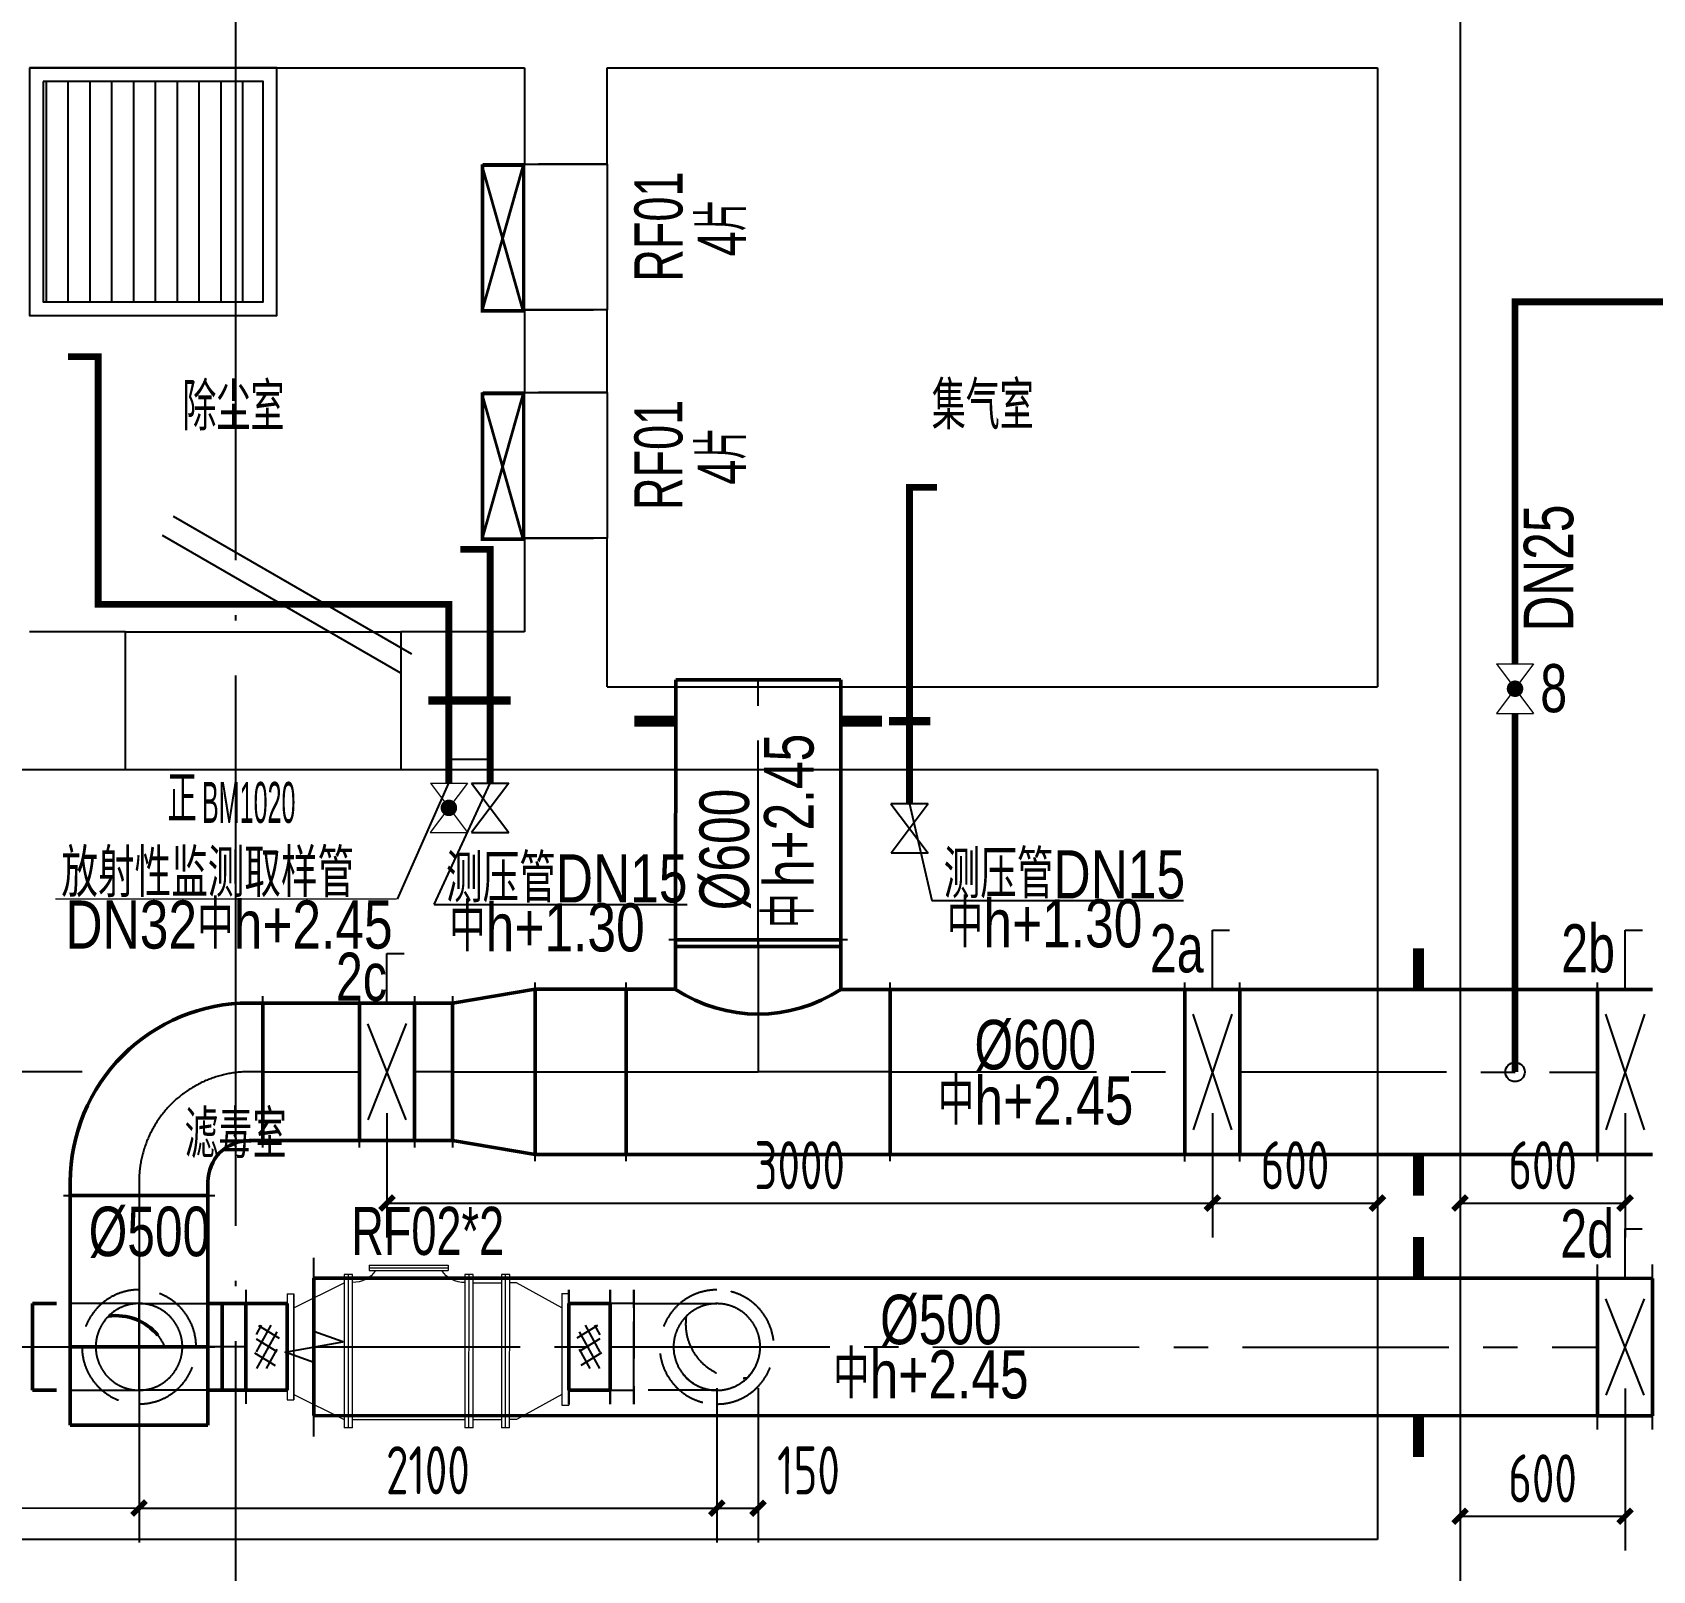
# Model space of a CAD drawing. Extents: x 49167 to 115333, y -222111 to -53947.
# Drawn here: x 74491 to 80380, y -165224 to -159632 of the extents above; entities that cross this region are included whole.
import ezdxf
from ezdxf.enums import TextEntityAlignment as Align

# ---------------------------------------------------------------- set-up
doc = ezdxf.new("R2010")
doc.units = 0
doc.header["$LTSCALE"] = 1000
doc.header["$MEASUREMENT"] = 0
for name, pattern in [('CENTER2', [1.125, 0.75, -0.125, 0.125, -0.125]), ('DASH', [0.35, 0.25, -0.1]), ('DOTE', [2.42, 2, -0.2, 0.02, -0.2])]:
    doc.linetypes.add(name, pattern=pattern)
for name, color, linetype in [('00外审修改', 6, 'Continuous'), ('02-TEXT_房间', 7, 'Continuous'), ('02-TEXT_门窗', 151, 'Continuous'), ('A-C_窗', 51, 'Continuous'), ('A-C_门', 150, 'Continuous'), ('A_AXIS-轴线', 1, 'DOTE'), ('A_STR-砼墙', 51, 'Continuous'), ('DIM_SYMB', 3, 'Continuous'), ('DUCT-排风标注', 3, 'Continuous'), ('DUCT-送风中心线', 5, 'CENTER2'), ('DUCT-送风标注', 3, 'Continuous'), ('DUCT-送风法兰', 2, 'Continuous'), ('DUCT-送风阀门', 7, 'Continuous'), ('Hvac-Hide', 8, 'DASH'), ('TH_DIM', 3, 'Continuous'), ('看线', 241, 'Continuous'), ('集水坑&', 6, 'Continuous')]:
    doc.layers.add(name, color=color, linetype=linetype)
for name, color, linetype, lineweight in [('ACS_COM', 7, 'Continuous', 15), ('ACS_KT_FM', 3, 'Continuous', 15), ('ACS_SFG_BZ', 3, 'Continuous', 15), ('ACS_增压管', 1, 'Continuous', 15), ('DUCT-送风管', 4, 'Continuous', 50), ('DUCT-送风管端线', 2, 'Continuous', 50)]:
    doc.layers.add(name, color=color, linetype=linetype, lineweight=lineweight)
doc.styles.add('_TCH_DIM_T3', font='ROS1', dxfattribs={"width": 0.8, "bigfont": 'JD'})
doc.styles.add('_TCH_SPACE', font='ros.shx', dxfattribs={"width": 0.75, "height": 5, "bigfont": 'jd.shx'})
doc.styles.add('_TCH_WINDOW', font='ros.shx', dxfattribs={"width": 0.65, "height": 3.5, "bigfont": 'jd.shx'})
doc.styles.add('HZF', font='ros.shx', dxfattribs={"width": 0.75, "bigfont": 'jd.shx'})
doc.dimstyles.new('_TCH_ARCH&&50', dxfattribs={"dimtxt": 175, "dimasz": 50, "dimexe": 125, "dimexo": 150, "dimgap": 50, "dimtad": 1, "dimdec": 0, "dimzin": 0, "dimdsep": 46, "dimtxsty": '_TCH_DIM_T3', "dimblk": 'ARCHTICK', "dimcen": 0.09, "dimazin": 2, "dimtfac": 1, "dimtdec": 0, "dimtix": 1, "dimtmove": 2, "dimatfit": 3, "dimfxl": 0, "dimtolj": 1, "dimtzin": 0, "dimarcsym": 0})

# ---------------------------------------------------------------- blocks, each defined once
blk = doc.blocks.new('magy')
blk.add_lwpolyline([(0, 265), (300, 265), (300, -265), (0, -265)], close=True)
at = {"const_width": 10}
blk.add_lwpolyline([(455, 270), (455, -260), (305, -260), (305, 270)], close=True, dxfattribs=at)
for points in [[(305, 270), (455, -260)], [(455, 270), (305, -260)]]:
    blk.add_lwpolyline(points, dxfattribs=at)
blk = doc.blocks.new('A$C51037562')
at = {"layer": '集水坑&'}
h = blk.add_hatch(dxfattribs=at)
h.set_pattern_fill('ANSI31', color=256, scale=50, angle=135)
h.set_pattern_definition([(180, (-432649.534, -553252.195), (-7e-15, -79.375), [])])
h.paths.add_polyline_path([(-850, 850), (-50, 850), (-50, 50), (-850, 50)])
for points in [[(-900, 900), (0, 900), (0, 0), (-900, 0)], [(-850, 850), (-50, 850), (-50, 50), (-850, 50)]]:
    blk.add_lwpolyline(points, close=True, dxfattribs=at)
blk = doc.blocks.new('$DorLib2D$00000179')
at = {"color": 0}
for p, q in [((-0.54, 0.1693), (0.326, 0.6693)), ((-0.5, 0.1), (0.366, 0.6))]:
    blk.add_line(p, q, dxfattribs=at)
blk = doc.blocks.new('7#')
at = {"layer": 'A-C_窗', "linetype": 'DASH'}
for p, q in [((9350, -3250), (9050, -3250)), ((9050, -3780), (9350, -3780)), ((9350, -4080), (9050, -4080)), ((9050, -4610), (9350, -4610))]:
    blk.add_line(p, q, dxfattribs=at)
at = {"layer": 'A-C_门'}
for p, q in [((7600, -4950), (8600, -4950)), ((7600, -5450), (8600, -5450))]:
    blk.add_line(p, q, dxfattribs=at)
at = {"layer": 'A_AXIS-轴线'}
blk.add_line((8000, -11949.3), (8000, 162.4), dxfattribs=at)
at = {"layer": 'A_STR-砼墙'}
for p, q in [((12450, -2600), (12450, -5300)), ((7250, -2900), (8200, -2900)), ((8200, -2900), (9050, -2900)), ((9050, -2900), (9050, -3250)), ((9350, -3250), (9350, -2900)), ((9350, -2900), (12150, -2900)), ((12150, -2900), (12150, -5150)), ((9050, -3250), (9350, -3250)), ((9350, -3780), (9050, -3780)), ((9050, -3780), (9050, -4080)), ((9350, -4080), (9350, -3780)), ((9050, -4080), (9350, -4080)), ((9350, -4610), (9050, -4610)), ((9050, -4610), (9050, -4950)), ((9350, -5150), (9350, -4610)), ((7600, -4950), (7250, -4950)), ((7600, -5450), (7600, -4950)), ((9050, -4950), (8600, -4950)), ((8600, -4950), (8600, -5450)), ((9350, -5150), (12150, -5150)), ((12450, -5300), (12450, -8550)), ((7100, -5450), (7600, -5450)), ((8600, -5450), (9200, -5450)), ((9200, -5450), (12150, -5450)), ((12150, -5450), (12150, -8250)), ((12150, -8250), (5150, -8250))]:
    blk.add_line(p, q, dxfattribs=at)
at = {"layer": 'A-C_门', "rotation": 179.9998911666796}
for p in [(9350, -3515), (9350, -4345)]:
    blk.add_blockref('magy', p, dxfattribs=at)
at = {"layer": 'A-C_门', "xscale": -1000, "yscale": 1000, "zscale": 500, "rotation": 359.9998911672722}
blk.add_blockref('$DorLib2D$00000179', (8100, -5200), dxfattribs=at)
at = {"layer": '集水坑&', "xscale": -1, "rotation": 90.00009958217498}
blk.add_blockref('A$C51037562', (8150, -3800), dxfattribs=at)
at = {"layer": '02-TEXT_房间', "style": '_TCH_SPACE', "width": 0.75}
for s, p in [('除尘室', (7806.2, -4218.4)), ('集气室', (10529.7, -4214))]:
    blk.add_text(s, height=173.64, rotation=359.99989, dxfattribs=at).set_placement(p)
at = {"layer": '02-TEXT_房间', "color": 6, "style": '_TCH_SPACE', "width": 0.75}
blk.add_text('滤毒室', height=173.64, rotation=359.99988, dxfattribs=at).set_placement((7813.8, -6863.4, 0))
blk.add_text('滤毒室', height=173.64, rotation=359.99988, dxfattribs=at).set_placement((7813.8, -6863.4, 0))
at = {"layer": '02-TEXT_门窗', "style": '_TCH_WINDOW'}
for s, height, width, p in [('正', 173.6, 0.65, (7751.4, -5644.6)), ('BM1020', 148.75, 0.458824, (7877.4, -5644.6))]:
    blk.add_text(s, height=height, rotation=359.99989, dxfattribs=dict(at, width=width)).set_placement(p)
blk = doc.blocks.new('RFP-500')
at = {"layer": 'ACS_COM'}
for p, q in [((215, 474.8), (245, 474.8)), ((215, -82.2), (215, 474.8)), ((230, -82.2), (230, 474.8)), ((245, 474.8), (245, -82.2)), ((347.8, 474.8), (377.8, 474.8)), ((347.8, -82.2), (347.8, 474.8)), ((362.8, -82.2), (362.8, 474.8)), ((377.8, 474.8), (377.8, -82.2)), ((725.5, 509), (438.4, 509)), ((438.4, 509), (438.4, 489)), ((725.5, 499), (438.4, 499)), ((725.5, 489), (438.4, 489)), ((725.5, 509), (725.5, 489)), ((786.1, 474.8), (816.1, 474.8)), ((786.1, -82.2), (786.1, 474.8)), ((801.1, -82.2), (801.1, 474.8)), ((816.1, 474.8), (816.1, -82.2)), ((25, 353.8), (190, 444.8)), ((190, 444.8), (215, 444.8)), ((347.8, 444.8), (245, 444.8)), ((999, 353.8), (816.1, 444.8)), ((0, 405.6), (0, 0)), ((25, 405.6), (0, 405.6)), ((25, 405.6), (25, 0)), ((999, 19.4), (999, 403.8)), ((999, 403.8), (999, 19.4)), ((1024, 403.8), (999, 403.8)), ((1024, 403.8), (1024, 19.4)), ((25, 0), (0, 0)), ((25, 38.8), (190, -52.2)), ((999, 38.8), (816.1, -52.2)), ((1024, 19.4), (999, 19.4)), ((190, -52.2), (215, -52.2)), ((347.8, -52.2), (245, -52.2)), ((786.1, -52.2), (377.8, -52.2)), ((215, -82.2), (245, -82.2)), ((347.8, -82.2), (377.8, -82.2)), ((786.1, -82.2), (816.1, -82.2))]:
    blk.add_line(p, q, dxfattribs=at)
for centre, start, end in [((381.4, 541.3), 267.84728, 326.80427), ((782.5, 541.3), 213.19573, 272.15272)]:
    blk.add_arc(centre, 95.5, start, end, dxfattribs=at)
blk = doc.blocks.new('H-PICPNT-5')
for p, q in [((-1.5, -1.125), (1.5, 1.125)), ((-1.5, 1.125), (1.5, -1.125)), ((-1.5, -1.125), (-1.5, 1.125)), ((1.5, -1.125), (1.5, 1.125))]:
    blk.add_line(p, q)
at = {"const_width": 0.5}
for points in [[(-0.25, 0, -1), (0.25, 0, -0.145221)], [(-0.25, 0, 1), (0.25, 0, 0.145221)]]:
    blk.add_lwpolyline(points, format="xyb", dxfattribs=at)
blk = doc.blocks.new('_ArchTick')
at = {"color": 0, "linetype": 'ByBlock', "const_width": 0.4}
blk.add_lwpolyline([(-0.5, -0.5), (0.5, 0.5)], dxfattribs=at)
blk = doc.blocks.new('*D133')
at = {"layer": 'Defpoints', "color": 0}
for p in [(79679.6, -164411.2), (80279.5, -164411.2), (80279.5, -165025.9)]:
    blk.add_point(p, dxfattribs=at)
at = {"layer": 'TH_DIM', "color": 0, "lineweight": -2}
for p, q in [((79679.6, -164561.2), (79679.6, -165150.9)), ((80279.5, -164561.2), (80279.5, -165150.9)), ((79679.6, -165025.9), (80279.5, -165025.9))]:
    blk.add_line(p, q, dxfattribs=at)
at = {"layer": 'TH_DIM', "color": 0, "lineweight": -2, "xscale": 50, "yscale": 50, "zscale": 50}
for p, rotation in [((79679.6, -165025.9), 179.9998915444375), ((80279.5, -165025.9), 359.9998915444375)]:
    blk.add_blockref('_ArchTick', p, dxfattribs=dict(at, rotation=rotation))
at = {"layer": 'TH_DIM', "color": 0, "insert": (79979.5, -164888.4), "char_height": 175, "attachment_point": 5, "rotation": 359.99989, "style": '_TCH_DIM_T3'}
blk.add_mtext('\\A1;600', dxfattribs=at)
blk = doc.blocks.new('*D134')
at = {"layer": 'Defpoints', "color": 0}
for p in [(78779.7, -163411.2), (79379.6, -163411.2), (79379.6, -163887.5)]:
    blk.add_point(p, dxfattribs=at)
at = {"layer": 'TH_DIM', "color": 0, "lineweight": -2}
for p, q in [((78779.7, -163561.2), (78779.7, -164012.4)), ((79379.6, -163561.2), (79379.6, -164012.5)), ((78779.7, -163887.4), (79379.6, -163887.5))]:
    blk.add_line(p, q, dxfattribs=at)
at = {"layer": 'TH_DIM', "color": 0, "lineweight": -2, "xscale": 50, "yscale": 50, "zscale": 50}
for p, rotation in [((78779.7, -163887.4), 179.9998915444384), ((79379.6, -163887.5), 359.9998915444384)]:
    blk.add_blockref('_ArchTick', p, dxfattribs=dict(at, rotation=rotation))
at = {"layer": 'TH_DIM', "color": 0, "insert": (79079.7, -163749.9), "char_height": 175, "attachment_point": 5, "rotation": 359.99989, "style": '_TCH_DIM_T3'}
blk.add_mtext('\\A1;600', dxfattribs=at)
blk = doc.blocks.new('*D135')
at = {"layer": 'Defpoints', "color": 0}
for p in [(75779.5, -163411.2), (78779.7, -163411.2), (78779.7, -163887.4)]:
    blk.add_point(p, dxfattribs=at)
at = {"layer": 'TH_DIM', "color": 0, "lineweight": -2}
for p, q in [((75779.5, -163561.2), (75779.5, -164012.4)), ((78779.7, -163561.2), (78779.7, -164012.4)), ((75779.5, -163887.4), (78779.7, -163887.4))]:
    blk.add_line(p, q, dxfattribs=at)
at = {"layer": 'TH_DIM', "color": 0, "lineweight": -2, "xscale": 50, "yscale": 50, "zscale": 50}
for p, rotation in [((75779.5, -163887.4), 179.9998915444382), ((78779.7, -163887.4), 359.9998915444381)]:
    blk.add_blockref('_ArchTick', p, dxfattribs=dict(at, rotation=rotation))
at = {"layer": 'TH_DIM', "color": 0, "insert": (77279.6, -163749.9), "char_height": 175, "attachment_point": 5, "rotation": 359.99989, "style": '_TCH_DIM_T3'}
blk.add_mtext('\\A1;3000', dxfattribs=at)
blk = doc.blocks.new('*D136')
at = {"layer": 'Defpoints', "color": 0}
for p in [(79679.6, -163411.2), (80279.7, -163411.2), (80279.7, -163887.5)]:
    blk.add_point(p, dxfattribs=at)
at = {"layer": 'TH_DIM', "color": 0, "lineweight": -2}
for p, q in [((79679.6, -163561.2), (79679.6, -164012.5)), ((80279.7, -163561.2), (80279.7, -164012.5)), ((79679.6, -163887.5), (80279.7, -163887.5))]:
    blk.add_line(p, q, dxfattribs=at)
at = {"layer": 'TH_DIM', "color": 0, "lineweight": -2, "xscale": 50, "yscale": 50, "zscale": 50}
for p, rotation in [((79679.6, -163887.5), 179.9998915444381), ((80279.7, -163887.5), 359.9998915444381)]:
    blk.add_blockref('_ArchTick', p, dxfattribs=dict(at, rotation=rotation))
at = {"layer": 'TH_DIM', "color": 0, "insert": (79979.7, -163750), "char_height": 175, "attachment_point": 5, "rotation": 359.99989, "style": '_TCH_DIM_T3'}
blk.add_mtext('\\A1;600', dxfattribs=at)
blk = doc.blocks.new('*D208')
at = {"layer": 'Defpoints', "color": 0}
for p in [(74402.1, -164410.9), (74822, -164411), (74821.9, -165111)]:
    blk.add_point(p, dxfattribs=at)
at = {"layer": 'TH_DIM', "color": 0, "lineweight": -2}
for p, q in [((74672, -164410.9), (74277.1, -164410.9)), ((74402, -165110.9), (74402.1, -164410.9)), ((74671.9, -165111), (74277, -165110.9))]:
    blk.add_line(p, q, dxfattribs=at)
at = {"layer": 'TH_DIM', "color": 0, "lineweight": -2, "xscale": 50, "yscale": 50, "zscale": 50}
for p, rotation in [((74402.1, -164410.9), 89.98931272833055), ((74402, -165110.9), 269.9893127283306)]:
    blk.add_blockref('_ArchTick', p, dxfattribs=dict(at, rotation=rotation))
at = {"layer": 'TH_DIM', "color": 0, "insert": (74264.6, -164760.9), "char_height": 175, "attachment_point": 5, "rotation": 89.98931, "style": '_TCH_DIM_T3'}
blk.add_mtext('\\A1;700', dxfattribs=at)
blk = doc.blocks.new('*D209')
at = {"layer": 'Defpoints', "color": 0}
for p in [(74402.3, -163410.7), (74822.2, -163410.8), (74822, -164411)]:
    blk.add_point(p, dxfattribs=at)
at = {"layer": 'TH_DIM', "color": 0, "lineweight": -2}
for p, q in [((74672.2, -163410.8), (74277.3, -163410.7)), ((74402.1, -164410.9), (74402.3, -163410.7)), ((74672, -164410.9), (74277.1, -164410.9))]:
    blk.add_line(p, q, dxfattribs=at)
at = {"layer": 'TH_DIM', "color": 0, "lineweight": -2, "xscale": 50, "yscale": 50, "zscale": 50}
for p, rotation in [((74402.3, -163410.7), 89.98931272833063), ((74402.1, -164410.9), 269.9893127283306)]:
    blk.add_blockref('_ArchTick', p, dxfattribs=dict(at, rotation=rotation))
at = {"layer": 'TH_DIM', "color": 0, "insert": (74264.7, -163910.8), "char_height": 175, "attachment_point": 5, "rotation": 89.98931, "style": '_TCH_DIM_T3'}
blk.add_mtext('\\A1;1000', dxfattribs=at)
blk = doc.blocks.new('*D211')
at = {"layer": 'Defpoints', "color": 0}
for p in [(72778.5, -164409.8), (74878.5, -164410.3), (74878.3, -164996.1)]:
    blk.add_point(p, dxfattribs=at)
at = {"layer": 'TH_DIM', "color": 0, "lineweight": -2}
for p, q in [((72778.4, -164559.8), (72778.3, -165120.6)), ((74878.4, -164560.3), (74878.3, -165121.1)), ((72778.3, -164995.6), (74878.3, -164996.1))]:
    blk.add_line(p, q, dxfattribs=at)
at = {"layer": 'TH_DIM', "color": 0, "lineweight": -2, "xscale": 50, "yscale": 50, "zscale": 50}
for p, rotation in [((72778.3, -164995.6), 179.9865677283736), ((74878.3, -164996.1), 359.9865677283736)]:
    blk.add_blockref('_ArchTick', p, dxfattribs=dict(at, rotation=rotation))
at = {"layer": 'TH_DIM', "color": 0, "insert": (73828.4, -164858.3), "char_height": 175, "attachment_point": 5, "rotation": 359.98657, "style": '_TCH_DIM_T3'}
blk.add_mtext('\\A1;2100', dxfattribs=at)
blk = doc.blocks.new('*D212')
at = {"layer": 'Defpoints', "color": 0}
for p in [(74878.5, -164410.3), (76978.5, -164410.8), (76978.3, -164996.6)]:
    blk.add_point(p, dxfattribs=at)
at = {"layer": 'TH_DIM', "color": 0, "lineweight": -2}
for p, q in [((74878.4, -164560.3), (74878.3, -165121.1)), ((76978.4, -164560.8), (76978.3, -165121.6)), ((74878.3, -164996.1), (76978.3, -164996.6))]:
    blk.add_line(p, q, dxfattribs=at)
at = {"layer": 'TH_DIM', "color": 0, "lineweight": -2, "xscale": 50, "yscale": 50, "zscale": 50}
for p, rotation in [((74878.3, -164996.1), 179.9865677283745), ((76978.3, -164996.6), 359.9865677283744)]:
    blk.add_blockref('_ArchTick', p, dxfattribs=dict(at, rotation=rotation))
at = {"layer": 'TH_DIM', "color": 0, "insert": (75928.4, -164858.8), "char_height": 175, "attachment_point": 5, "rotation": 359.98657, "style": '_TCH_DIM_T3'}
blk.add_mtext('\\A1;2100', dxfattribs=at)
blk = doc.blocks.new('*D213')
at = {"layer": 'Defpoints', "color": 0}
for p in [(76978.5, -164410.8), (77128.4, -164410.8), (77128.3, -164996.6)]:
    blk.add_point(p, dxfattribs=at)
at = {"layer": 'TH_DIM', "color": 0, "lineweight": -2}
for p, q in [((76978.4, -164560.8), (76978.3, -165121.6)), ((77128.4, -164560.8), (77128.2, -165121.6)), ((76978.3, -164996.6), (77128.3, -164996.6))]:
    blk.add_line(p, q, dxfattribs=at)
at = {"layer": 'TH_DIM', "color": 0, "lineweight": -2, "xscale": 50, "yscale": 50, "zscale": 50}
for p, rotation in [((76978.3, -164996.6), 179.9865677283712), ((77128.3, -164996.6), 359.9865677283712)]:
    blk.add_blockref('_ArchTick', p, dxfattribs=dict(at, rotation=rotation))
at = {"layer": 'TH_DIM', "color": 0, "insert": (77311.6, -164859.1), "char_height": 175, "attachment_point": 5, "rotation": 359.98657, "style": '_TCH_DIM_T3'}
blk.add_mtext('\\A1;150', dxfattribs=at)

msp = doc.modelspace()

# ---------------------------------------------------------------- linework, layer by layer
for p, q in [((76222.1, -162360.9), (76087, -162540.8)), ((76087.1, -162360.8), (76222, -162540.9)), ((76087.1, -162360.8), (76222.1, -162360.9)), ((77746.4, -162435.7, 2500), (77611.4, -162435.8, 2500)), ((77611.4, -162435.8, 2500), (77746.5, -162615.7, 2500)), ((77746.4, -162435.7, 2500), (77611.5, -162615.8, 2500)), ((76087, -162540.8), (76222, -162540.9)), ((77746.5, -162615.7, 2500), (77611.5, -162615.8, 2500))]:
    msp.add_line(p, q)
for points in [[(76279.2, -160640.4), (76279.3, -160110.4), (76129.3, -160110.4), (76129.2, -160640.4)], [(76279, -161470.4), (76279.1, -160940.4), (76129.1, -160940.4), (76129, -161470.4)]]:
    msp.add_lwpolyline(points, close=True)
at = {"const_width": 40}
for points, elevation in [([(76828.9, -162135.5), (76678.9, -162135.5)], 2500), ([(77428.9, -162135.6), (77578.9, -162135.7)], 2500), ([(79528.6, -163711), (79528.6, -163861)], 3500), ([(79528.5, -164161), (79528.5, -164011)], 3000), ([(79528.4, -164661), (79528.4, -164811)], 6500)]:
    msp.add_lwpolyline(points, dxfattribs=dict(at, elevation=elevation))
msp.add_lwpolyline([(79528.7, -163111), (79528.7, -162961)], dxfattribs=at)
msp.add_circle((79879.6, -163411.1, 2500), 35)
at = {"layer": '00外审修改'}
msp.add_line((76004.6, -162273.4), (76154.6, -162273.4), dxfattribs=at)
at = {"layer": 'ACS_COM', "const_width": 30}
for points in [[(75929.6, -162060.9), (76079.6, -162060.9)], [(76079.6, -162060.9), (76229.6, -162060.9)]]:
    msp.add_lwpolyline(points, dxfattribs=at)
at = {"layer": 'ACS_COM', "const_width": 30, "elevation": 2500}
msp.add_lwpolyline([(77603.9, -162135.7), (77753.9, -162135.7)], dxfattribs=at)
at = {"layer": 'ACS_SFG_BZ'}
msp.add_line((75814.5, -162782.6), (74574.4, -162782.6), dxfattribs=at)
at = {"layer": 'ACS_增压管', "const_width": 25, "elevation": 2500}
for points in [[(79879.6, -161927.7), (79879.6, -160610.9), (84229.7, -160610.9), (84229.7, -157360.9), (87979.7, -157360.9), (87979.7, -157884.9)], [(77778.6, -161285.7), (77678.9, -161285.7), (77678.9, -162435.7)], [(79879.6, -163411.1), (79879.6, -162107.7)]]:
    msp.add_lwpolyline(points, dxfattribs=at)
at = {"layer": 'ACS_增压管', "const_width": 25}
for points in [[(74620.2, -160810.7), (74729.6, -160810.7), (74729.6, -161710.9), (76004.6, -161710.9), (76004.6, -162360.9)], [(76045.6, -161510.9), (76154.6, -161510.9), (76154.6, -162360.9)]]:
    msp.add_lwpolyline(points, dxfattribs=at)
at = {"layer": 'DIM_SYMB'}
msp.add_lwpolyline([(75514, -164736.2), (75514, -164467.5), (75409, -164429.3), (75619, -164392.3), (75514, -164355), (75514.1, -164086.2)], dxfattribs=at)
at = {"layer": 'DUCT-排风标注'}
msp.add_line((77759.4, -162787, 2500), (78675.1, -162787, 2500), dxfattribs=at)
at = {"layer": 'DUCT-送风中心线'}
for p, q in [((77128.7, -162955.4), (77128.9, -161985.6)), ((77128.7, -162930.6), (77128.7, -163410.6)), ((75328.7, -163410.3), (75278.7, -163410.2)), ((75328.9, -163410.3), (75679.3, -163410.3)), ((76017.8, -163410.4), (75879.7, -163410.3)), ((76018, -163410.4), (76318, -163410.4)), ((76318.2, -163410.4), (76648.5, -163410.5)), ((76648.7, -163410.5), (77128.7, -163410.6)), ((77608.7, -163410.7), (77128.7, -163410.6)), ((77608.9, -163410.7), (78679.5, -163410.9)), ((78879.9, -163410.9), (80179.5, -163411.1)), ((74878.6, -163810.2), (74878.6, -163860.2)), ((74878.6, -163860.4), (74878.5, -164410.1)), ((74490.9, -164410.1), (74621, -164410.1)), ((74878.5, -164410.3), (74878.4, -164695)), ((75180.5, -164410.2), (75086, -164410.2)), ((75266.1, -164410.2), (75180.7, -164410.2)), ((75514, -164410.3), (80179.3, -164411.1))]:
    msp.add_line(p, q, dxfattribs=at)
msp.add_arc((75278.6, -163810.2), 400, 89.98929, 179.98929, dxfattribs=at)
at = {"layer": 'DUCT-送风标注'}
for p, q in [((75817.7, -162782.6), (76004.8, -162360.9)), ((75950.6, -162801.8), (76154.8, -162360.9)), ((77678.9, -162435.7, 2500), (77759.4, -162787, 2500)), ((75950.6, -162801.8), (76870.3, -162801.8))]:
    msp.add_line(p, q, dxfattribs=at)
at = {"layer": 'DUCT-送风法兰'}
for p, q in [((77453.7, -162930.5), (76803.7, -162930.4)), ((76318, -163735.4), (76318.1, -163085.4)), ((76648.5, -163735.5), (76648.6, -163085.5)), ((77608.7, -163735.7), (77608.8, -163085.7)), ((78679.5, -163735.9), (78679.6, -163085.9)), ((78879.7, -163735.9), (78879.8, -163085.9)), ((80179.5, -163736.1), (80179.6, -163086.1)), ((75328.7, -163685.3), (75328.8, -163135.3)), ((75679.4, -163685.3), (75679.5, -163135.3)), ((75879.7, -163135.3), (75879.6, -163685.3)), ((76017.9, -163135.4), (76017.8, -163685.4)), ((74603.6, -163860.2), (75153.6, -163860.3)), ((80179.3, -164711.1), (80179.4, -164111.1)), ((80379.5, -164711.2), (80379.6, -164111.2)), ((75266.2, -164202.7), (75266.2, -164617.7)), ((74603.5, -164410.1), (75153.5, -164410.2)), ((74603.5, -164410.1), (75153.5, -164410.2))]:
    msp.add_line(p, q, dxfattribs=at)
for start, end in [(179.96164, 180.01687), (359.96172, 0.01695)]:
    msp.add_arc((74878.5, -164410.2), 207.5, start, end, dxfattribs=at)
at = {"layer": 'DUCT-送风管'}
for p, q in [((76828.9, -161985.5), (76828.7, -162955.3)), ((77428.9, -161985.6), (76828.9, -161985.5)), ((77428.7, -162955.4), (77428.9, -161985.6)), ((76828.7, -162930.5), (76828.7, -163110.5)), ((77428.7, -163110.6), (77428.7, -162930.6)), ((76828.7, -162955.3), (77428.7, -162955.4)), ((76018, -163160.4), (76318, -163110.4)), ((76648.5, -163110.5), (76318.2, -163110.4)), ((76648.7, -163110.5), (76828.7, -163110.5)), ((77428.7, -163110.6), (77608.7, -163110.7)), ((78679.5, -163110.9), (77608.9, -163110.7)), ((78679.7, -163110.9), (78879.7, -163110.9)), ((80179.5, -163111.1), (78879.9, -163110.9)), ((80179.7, -163111.1), (80379.7, -163111.2)), ((75328.7, -163160.3), (75278.7, -163160.2)), ((75679.4, -163160.3), (75328.9, -163160.3)), ((75679.6, -163160.3), (75879.6, -163160.3)), ((76017.8, -163160.4), (75879.8, -163160.3)), ((75278.6, -163660.2), (75328.6, -163660.3)), ((75328.8, -163660.3), (75679.3, -163660.3)), ((75879.5, -163660.3), (75679.5, -163660.3)), ((75879.7, -163660.3), (76017.7, -163660.4)), ((76017.9, -163660.4), (76317.9, -163710.4)), ((76318.1, -163710.4), (76648.4, -163710.5)), ((77608.6, -163710.7), (76648.6, -163710.5)), ((77608.8, -163710.7), (78679.4, -163710.9)), ((78879.6, -163710.9), (78679.6, -163710.9)), ((78879.8, -163710.9), (80179.4, -163711.1)), ((80379.6, -163711.2), (80179.6, -163711.1)), ((74628.6, -163810.1), (74628.6, -163860.1)), ((75128.6, -163860.2), (75128.6, -163810.2)), ((74628.6, -163860.3), (74628.5, -164410)), ((75128.5, -164410.1), (75128.6, -163860.4)), ((75514.1, -164160.3), (75514, -164660.3)), ((80179.3, -164161.1), (75514.1, -164160.3)), ((80179.5, -164161.1), (80379.5, -164161.2)), ((74578.5, -164252.6), (74490.9, -164252.6)), ((75180.5, -164252.7), (75128.5, -164252.7)), ((75180.7, -164252.7), (75180.6, -164567.7)), ((75266.1, -164252.7), (75180.7, -164252.7)), ((75266.3, -164252.7), (75416.3, -164252.8)), ((76440.7, -164253), (76590.7, -164253)), ((74628.5, -164410.2), (74628.4, -164694.9)), ((75128.4, -164695), (75128.5, -164410.3)), ((74490.8, -164567.6), (74578.4, -164567.6)), ((75180.4, -164567.7), (75128.4, -164567.7)), ((75180.6, -164567.7), (75266.1, -164567.7)), ((75416.3, -164567.8), (75266.3, -164567.7)), ((76590.6, -164568), (76440.6, -164568)), ((74628.4, -164694.9), (75128.4, -164695)), ((75514, -164660.3), (80179.2, -164661.1)), ((80379.4, -164661.2), (80179.4, -164661.1))]:
    msp.add_line(p, q, dxfattribs=at)
for centre, radius, start, end in [((77128.8, -162655.6), 545, 236.5908, 303.38778), ((75278.6, -163810.2), 650, 89.98929, 179.98929), ((75278.6, -163810.2), 150, 89.98929, 179.98929)]:
    msp.add_arc(centre, radius, start, end, dxfattribs=at)
at = {"layer": 'DUCT-送风管端线'}
for p, q in [((77428.7, -162930.6), (76828.7, -162930.5)), ((76317.9, -163710.4), (76318, -163110.4)), ((76318.2, -163110.4), (76318.1, -163710.4)), ((76648.4, -163710.5), (76648.5, -163110.5)), ((76648.7, -163110.5), (76648.6, -163710.5)), ((77608.6, -163710.7), (77608.7, -163110.7)), ((77608.9, -163110.7), (77608.8, -163710.7)), ((78679.4, -163710.9), (78679.5, -163110.9)), ((78679.7, -163110.9), (78679.6, -163710.9)), ((78879.7, -163110.9), (78879.6, -163710.9)), ((78879.9, -163110.9), (78879.8, -163710.9)), ((80179.4, -163711.1), (80179.5, -163111.1)), ((80179.7, -163111.1), (80179.6, -163711.1)), ((75328.7, -163160.3), (75328.6, -163660.3)), ((75328.9, -163160.3), (75328.8, -163660.3)), ((75679.3, -163660.3), (75679.4, -163160.3)), ((75679.6, -163160.3), (75679.5, -163660.3)), ((75879.6, -163160.3), (75879.5, -163660.3)), ((75879.8, -163160.3), (75879.7, -163660.3)), ((76017.7, -163660.4), (76017.8, -163160.4)), ((76018, -163160.4), (76017.9, -163660.4)), ((74628.6, -163860.1), (75128.6, -163860.2)), ((75128.6, -163860.4), (74628.6, -163860.3)), ((80179.2, -164661.1), (80179.3, -164161.1)), ((80179.5, -164161.1), (80179.4, -164661.1)), ((80379.5, -164161.2), (80379.4, -164661.2)), ((74490.9, -164252.6), (74490.8, -164567.6)), ((75180.4, -164567.7), (75180.5, -164252.7)), ((75266.1, -164567.7), (75266.1, -164252.7)), ((75266.3, -164567.7), (75266.3, -164252.7)), ((75416.3, -164567.8), (75416.3, -164252.8)), ((76440.6, -164568), (76440.7, -164253)), ((76590.6, -164568), (76590.7, -164253)), ((74628.5, -164410), (75128.5, -164410.1)), ((75128.5, -164410.3), (74628.5, -164410.2))]:
    msp.add_line(p, q, dxfattribs=at)
msp.add_arc((74794.9, -164493.7), 196.9, 39.61262, 98.11942, dxfattribs=at)
at = {"layer": 'DUCT-送风阀门'}
for p, q in [((78779.7, -163110.9), (78779.8, -162894.9)), ((78779.8, -162894.9), (78842.3, -162894.9)), ((80279.7, -163111.2), (80279.8, -162895.2)), ((80279.8, -162895.2), (80342.3, -162895.2)), ((75779.6, -162980.3), (75842.2, -162980.3)), ((75779.6, -163160.3), (75779.6, -162980.3)), ((75849.6, -163235.3), (75709.5, -163585.3)), ((75849.6, -163585.3), (75709.5, -163235.4)), ((78849.7, -163200.9), (78709.6, -163620.9)), ((78849.7, -163620.9), (78709.6, -163201)), ((80349.7, -163201.2), (80209.6, -163621.2)), ((80349.7, -163621.1), (80209.6, -163201.2)), ((80279.5, -164161.2), (80279.6, -163981.2)), ((80279.6, -163981.2), (80342.1, -163981.2)), ((80349.5, -164236.2), (80209.4, -164586.2)), ((80349.5, -164586.1), (80209.4, -164236.2)), ((75357.3, -164331.5), (75303.8, -164428.8)), ((75322.7, -164331.5), (75303.8, -164365.8)), ((75312.5, -164332.7), (75387.5, -164378.2)), ((76544.5, -164333), (76469.5, -164378.4)), ((76499.6, -164331.7), (76553.1, -164429.1)), ((76534.3, -164331.7), (76553.2, -164366.1)), ((75303.8, -164381), (75378.8, -164426.5)), ((75378.8, -164355.5), (75305.3, -164489)), ((76553.2, -164381.2), (76478.1, -164426.7)), ((76478.2, -164355.7), (76551.6, -164489.2)), ((75297.7, -164432), (75372.7, -164477.5)), ((75378.8, -164418.5), (75340, -164489)), ((76478.1, -164418.7), (76516.9, -164489.2)), ((76559.2, -164432.2), (76484.2, -164477.7))]:
    msp.add_line(p, q, dxfattribs=at)
at = {"layer": 'Hvac-Hide'}
for p, q in [((76440.5, -164618), (76440.6, -164203)), ((76440.6, -164203), (76440.5, -164618)), ((76440.6, -164203), (76440.6, -164203)), ((76590.8, -164203), (76590.7, -164618)), ((76590.7, -164618), (76590.8, -164203)), ((76676.4, -164203), (76676.3, -164618)), ((76676.3, -164618), (76676.4, -164203)), ((74878.5, -164252.7), (74628.5, -164252.6)), ((74878.5, -164252.7), (74743.4, -164252.6)), ((74878.4, -164567.7), (74878.5, -164252.7)), ((74878.4, -164567.7), (74878.5, -164252.7)), ((74878.5, -164252.7), (74878.5, -164252.7)), ((74878.5, -164252.7), (75013.6, -164252.7)), ((74878.5, -164252.7), (74878.5, -164252.7)), ((74878.5, -164252.7), (75128.5, -164252.7)), ((74878.5, -164252.7), (74878.5, -164252.7)), ((74878.5, -164410.1), (74878.5, -164252.7)), ((76590.9, -164253), (76590.8, -164568)), ((76676.3, -164253), (76590.9, -164253)), ((76676.2, -164568), (76676.3, -164253)), ((76676.4, -164568), (76676.5, -164253)), ((76676.5, -164253), (76978.5, -164253.1)), ((76843.4, -164253), (76978.5, -164253.1)), ((76978.5, -164253.1), (76978.5, -164253.1)), ((76978.5, -164253.1), (76978.5, -164253.1)), ((74671, -164410.1), (74878.5, -164410.2)), ((74721, -164410.1), (74878.5, -164410.2)), ((74878.4, -164567.7), (74878.5, -164410.3)), ((75086, -164410.2), (74878.5, -164410.2)), ((76590.9, -164410.5), (76676.3, -164410.5)), ((76676.5, -164410.5), (76978.5, -164410.6)), ((76771, -164410.5), (76978.5, -164410.6)), ((74628.4, -164567.6), (74878.4, -164567.7)), ((74743.3, -164567.6), (74878.4, -164567.7)), ((75013.5, -164567.7), (74878.4, -164567.7)), ((74878.4, -164567.7), (74878.4, -164567.7)), ((75128.4, -164567.7), (74878.4, -164567.7)), ((74878.4, -164567.7), (74878.4, -164567.7)), ((76590.8, -164568), (76676.2, -164568)), ((76978.4, -164568.1), (76676.4, -164568)), ((76676.4, -164568), (76676.4, -164568)), ((76978.4, -164568.1), (76843.4, -164568)), ((76978.4, -164568.1), (76978.4, -164568.1)), ((76978.4, -164568.1), (76978.4, -164568.1)), ((76590.7, -164618), (76590.7, -164618)), ((76676.3, -164618), (76676.3, -164618))]:
    msp.add_line(p, q, dxfattribs=at)
for centre, radius, start, end in [((74878.5, -164410.2), 207.5, 89.98932, 179.96164), ((74878.5, -164410.2), 207.5, 0.01695, 89.98932), ((76978.5, -164410.6), 207.5, 89.98932, 269.98932), ((76978.5, -164410.6), 207.5, 269.98932, 89.98932), ((74878.5, -164410.2), 157.5, 0.02572, 179.95286), ((74878.5, -164410.2), 157.5, 89.98932, 269.98932), ((74878.5, -164410.2), 157.5, 89.98932, 179.95286), ((74878.5, -164410.2), 157.5, 269.98932, 89.98932), ((74878.5, -164410.2), 157.5, 0.02572, 89.98932), ((76978.5, -164410.6), 157.5, 359.98932, 179.98932), ((76978.5, -164410.6), 157.5, 89.98932, 269.98932), ((76978.5, -164410.6), 157.5, 89.98932, 269.98932), ((76978.5, -164410.6), 157.5, 269.98932, 89.98932), ((76978.5, -164410.6), 157.5, 269.98932, 89.98932), ((74794.9, -164493.7), 196.9, 25.12559, 98.11942), ((77062, -164327), 196.9, 171.85922, 278.11942), ((74878.5, -164410.2), 207.5, 180.01687, 269.98932), ((74878.5, -164410.2), 157.5, 180.02562, 269.98932), ((74878.5, -164410.2), 157.5, 269.98932, 359.95296), ((74878.5, -164410.2), 207.5, 269.98932, 359.96172), ((76978.5, -164410.6), 157.5, 179.98932, 359.98932)]:
    msp.add_arc(centre, radius, start, end, dxfattribs=at)

# ---------------------------------------------------------------- block references
at = {"layer": 'ACS_COM', "xscale": -1, "rotation": 359.9893200445051}
msp.add_blockref('RFP-500', (76440.4, -164622, -4604), dxfattribs=at)
at = {"layer": 'ACS_KT_FM', "xscale": 59.99999999959085, "yscale": 59.99999999959085, "zscale": 59.99999999959085, "rotation": 269.9591532864015}
for p in [(79879.6, -162017.7, 2500), (76004.6, -162450.9)]:
    msp.add_blockref('H-PICPNT-5', p, dxfattribs=at)
at = {"layer": '看线'}
msp.add_blockref('7#', (67229.7, -156860.8), dxfattribs=at)

# ---------------------------------------------------------------- texts
at = {"layer": 'DUCT-送风标注', "style": 'HZF', "width": 0.7}
for s, rotation, p in [('RF01', 90.00003, (76766.2, -160337.7)), ('4片', 90.00003, (76996.8, -160342)), ('RF01', 90.00003, (76766.1, -161167.7)), ('4片', 90.00003, (76996.8, -161172)), ('RF02*2', 0.00003, (75927.6, -163988.7, -3000))]:
    msp.add_text(s, height=175, rotation=rotation, dxfattribs=at).set_placement(p, align=Align.MIDDLE_CENTER)
at = {"layer": 'DUCT-送风标注', "style": 'HZF', "width": 0.75}
for s, height, rotation, p in [('DN25', 180, 90, (80091.3, -161809.8)), ('8', 175, 0, (79971.3, -162103.2, 1998.8)), ('h+2.45', 180, 89.98929, (77330.1, -162738.6)), ('%%C600', 180, 89.98929, (77095.4, -162823)), ('中', 178.6, 89.98929, (77330, -162888.2)), ('2a', 175, 0, (78552.5, -163048.9)), ('2b', 175, 0, (80047.6, -163048.9)), ('2c', 175, 0, (75594.1, -163152.2)), ('%%C600', 180, 359.99053, (77914.8, -163401.6, 3000)), ('%%C500', 180, 359.98929, (74695.3, -164080.5)), ('2d', 175, 0, (80044.1, -164085.6)), ('%%C500', 180, 359.98929, (77572, -164400.7))]:
    msp.add_text(s, height=height, rotation=rotation, dxfattribs=at).set_placement(p)
at = {"layer": 'DUCT-送风标注', "style": 'HZF', "width": 0.8}
for s, p in [('放射性监测取样管', (74596.1, -162775.4)), ('测压管DN15', (77802.9, -162779.9, 2500)), ('测压管DN15', (75994.1, -162794.7)), ('中h+1.30', (77814.2, -162958, 2500)), ('DN32中h+2.45', (74610.7, -162962.5)), ('中h+1.30', (76005.4, -162972.8)), ('中h+2.45', (77781.5, -163602.2)), ('中h+2.45', (77400.9, -164597.8))]:
    msp.add_text(s, height=175, dxfattribs=at).set_placement(p)

# ---------------------------------------------------------------- dimensions: what is measured, and where the dimension line sits
at = {"layer": 'TH_DIM'}
for p1, p2, distance, text, picture, middle in [((74822, -164411), (74822.2, -163410.8), 419.9, '1000', '*D209', (74264.7, -163910.8)), ((75779.5, -163411.2), (78779.7, -163411.2), -476.3, '3000', '*D135', (77279.6, -163749.9)), ((78779.7, -163411.2), (79379.6, -163411.2), -476.3, '600', '*D134', (79079.7, -163749.9)), ((79679.6, -163411.2), (80279.7, -163411.2), -476.3, '600', '*D136', (79979.7, -163750)), ((72778.5, -164409.8), (74878.5, -164410.3), -585.8, '2100', '*D211', (73828.4, -164858.3)), ((74821.9, -165111), (74822, -164411), 419.9, '700', '*D208', (74264.6, -164760.9)), ((74878.5, -164410.3), (76978.5, -164410.8), -585.8, '2100', '*D212', (75928.4, -164858.8)), ((79679.6, -164411.2), (80279.5, -164411.2), -614.7, '600', '*D133', (79979.5, -164888.4))]:
    dim = msp.add_aligned_dim(p1=p1, p2=p2, distance=distance, text=text, dimstyle='_TCH_ARCH&&50', dxfattribs=at)
    dim.commit()
    dim.dimension.update_dxf_attribs({"geometry": picture, "text_midpoint": middle})
dim = msp.add_linear_dim(base=(77128.3, -164996.6), p1=(76978.5, -164410.8), p2=(77128.4, -164410.8), angle=359.98657, text='150', dimstyle='_TCH_ARCH&&50', dxfattribs=at)
dim.commit()
dim.dimension.update_dxf_attribs({"geometry": '*D213', "text_midpoint": (77311.6, -164859.1), "dimtype": 129})

doc.saveas('drawing.dxf')
